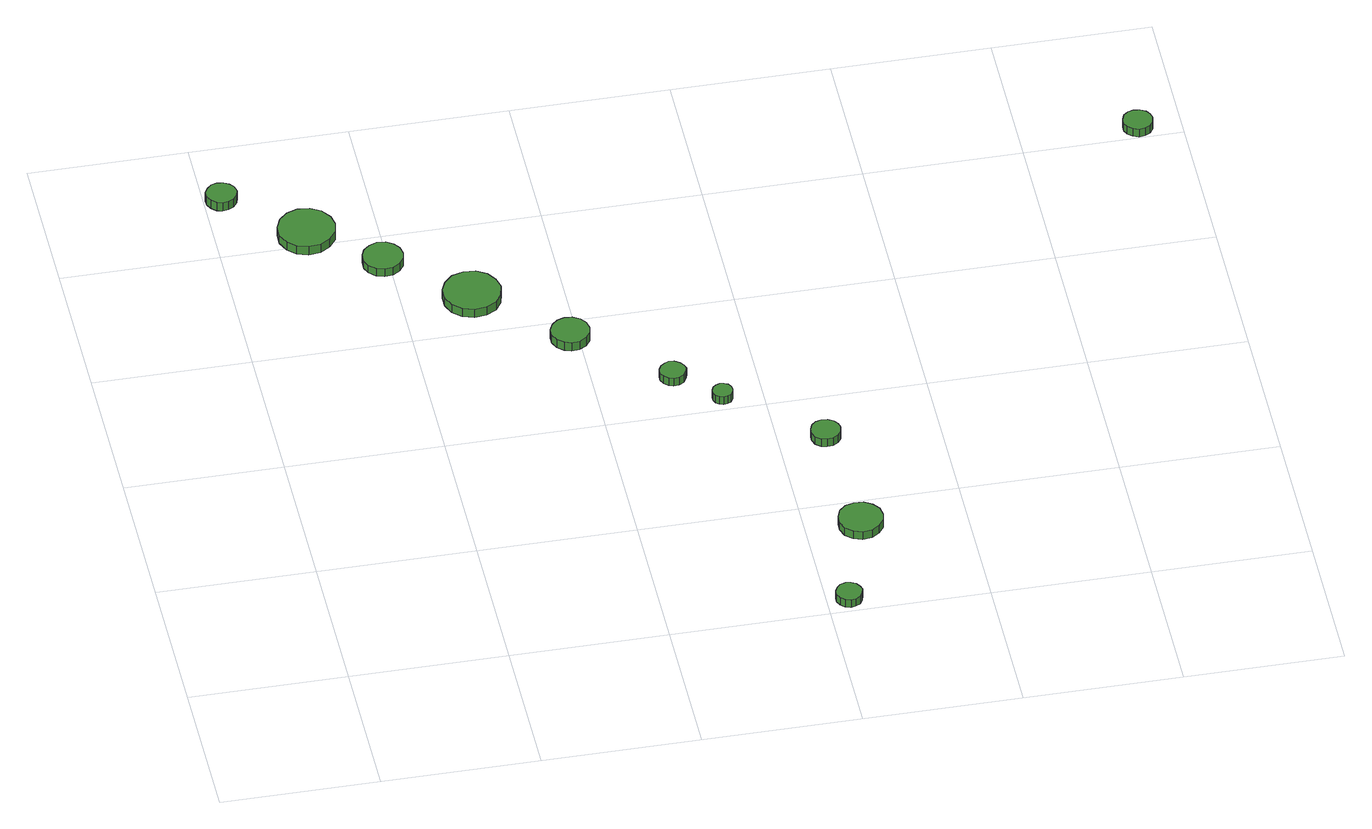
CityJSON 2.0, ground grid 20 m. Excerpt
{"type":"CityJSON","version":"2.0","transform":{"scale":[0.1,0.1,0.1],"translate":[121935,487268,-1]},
"CityObjects":{
"tree1":{"type":"SolitaryVegetationObject","attributes":{"function":"something"},"geometry":[{"type":"MultiSurface","lod":"1","boundaries":[[[0,1,2,3,4,5,6,7,8,9,10,11,12,13,14]],[[15,16,17,18,19,20,21,22,23,24,25,26,27,28,29]],[[0,29,28,1]],[[1,28,27,2]],[[2,27,26,3]],[[3,26,25,4]],[[4,25,24,5]],[[5,24,23,6]],[[6,23,22,7]],[[7,22,21,8]],[[8,21,20,9]],[[9,20,19,10]],[[10,19,18,11]],[[11,18,17,12]],[[12,17,16,13]],[[13,16,15,14]],[[14,15,29,0]]]}]},
"tree2":{"type":"SolitaryVegetationObject","attributes":{"function":"something"},"geometry":[{"type":"MultiSurface","lod":"1","boundaries":[[[30,31,32,33,34,35,36,37,38,39,40,41,42,43,44]],[[45,46,47,48,49,50,51,52,53,54,55,56,57,58,59]],[[30,59,58,31]],[[31,58,57,32]],[[32,57,56,33]],[[33,56,55,34]],[[34,55,54,35]],[[35,54,53,36]],[[36,53,52,37]],[[37,52,51,38]],[[38,51,50,39]],[[39,50,49,40]],[[40,49,48,41]],[[41,48,47,42]],[[42,47,46,43]],[[43,46,45,44]],[[44,45,59,30]]]}]},
"tree3":{"type":"SolitaryVegetationObject","attributes":{"function":"something"},"geometry":[{"type":"MultiSurface","lod":"1","boundaries":[[[60,61,62,63,64,65,66,67,68,69,70,71,72,73,74]],[[75,76,77,78,79,80,81,82,83,84,85,86,87,88,89]],[[60,89,88,61]],[[61,88,87,62]],[[62,87,86,63]],[[63,86,85,64]],[[64,85,84,65]],[[65,84,83,66]],[[66,83,82,67]],[[67,82,81,68]],[[68,81,80,69]],[[69,80,79,70]],[[70,79,78,71]],[[71,78,77,72]],[[72,77,76,73]],[[73,76,75,74]],[[74,75,89,60]]]}]},
"tree4":{"type":"SolitaryVegetationObject","attributes":{"function":"something"},"geometry":[{"type":"MultiSurface","lod":"1","boundaries":[[[90,91,92,93,94,95,96,97,98,99,100,101,102,103,104]],[[105,106,107,108,109,110,111,112,113,114,115,116,117,118,119]],[[90,119,118,91]],[[91,118,117,92]],[[92,117,116,93]],[[93,116,115,94]],[[94,115,114,95]],[[95,114,113,96]],[[96,113,112,97]],[[97,112,111,98]],[[98,111,110,99]],[[99,110,109,100]],[[100,109,108,101]],[[101,108,107,102]],[[102,107,106,103]],[[103,106,105,104]],[[104,105,119,90]]]}]},
"tree5":{"type":"SolitaryVegetationObject","attributes":{"function":"something"},"geometry":[{"type":"MultiSurface","lod":"1","boundaries":[[[120,121,122,123,124,125,126,127,128,129,130,131,132,133,134]],[[135,136,137,138,139,140,141,142,143,144,145,146,147,148,149]],[[120,149,148,121]],[[121,148,147,122]],[[122,147,146,123]],[[123,146,145,124]],[[124,145,144,125]],[[125,144,143,126]],[[126,143,142,127]],[[127,142,141,128]],[[128,141,140,129]],[[129,140,139,130]],[[130,139,138,131]],[[131,138,137,132]],[[132,137,136,133]],[[133,136,135,134]],[[134,135,149,120]]]}]},
"tree6":{"type":"SolitaryVegetationObject","attributes":{"function":"something"},"geometry":[{"type":"MultiSurface","lod":"1","boundaries":[[[150,151,152,153,154,155,156,157,158,159,160,161,162,163,164]],[[165,166,167,168,169,170,171,172,173,174,175,176,177,178,179]],[[150,179,178,151]],[[151,178,177,152]],[[152,177,176,153]],[[153,176,175,154]],[[154,175,174,155]],[[155,174,173,156]],[[156,173,172,157]],[[157,172,171,158]],[[158,171,170,159]],[[159,170,169,160]],[[160,169,168,161]],[[161,168,167,162]],[[162,167,166,163]],[[163,166,165,164]],[[164,165,179,150]]]}]},
"tree7":{"type":"SolitaryVegetationObject","attributes":{"function":"something"},"geometry":[{"type":"MultiSurface","lod":"1","boundaries":[[[180,181,182,183,184,185,186,187,188,189,190,191,192,193,194]],[[195,196,197,198,199,200,201,202,203,204,205,206,207,208,209]],[[180,209,208,181]],[[181,208,207,182]],[[182,207,206,183]],[[183,206,205,184]],[[184,205,204,185]],[[185,204,203,186]],[[186,203,202,187]],[[187,202,201,188]],[[188,201,200,189]],[[189,200,199,190]],[[190,199,198,191]],[[191,198,197,192]],[[192,197,196,193]],[[193,196,195,194]],[[194,195,209,180]]]}]},
"tree8":{"type":"SolitaryVegetationObject","attributes":{"function":"something"},"geometry":[{"type":"MultiSurface","lod":"1","boundaries":[[[210,211,212,213,214,215,216,217,218,219,220,221,222,223,224]],[[225,226,227,228,229,230,231,232,233,234,235,236,237,238,239]],[[210,239,238,211]],[[211,238,237,212]],[[212,237,236,213]],[[213,236,235,214]],[[214,235,234,215]],[[215,234,233,216]],[[216,233,232,217]],[[217,232,231,218]],[[218,231,230,219]],[[219,230,229,220]],[[220,229,228,221]],[[221,228,227,222]],[[222,227,226,223]],[[223,226,225,224]],[[224,225,239,210]]]}]},
"tree9":{"type":"SolitaryVegetationObject","attributes":{"function":"something"},"geometry":[{"type":"MultiSurface","lod":"1","boundaries":[[[240,241,242,243,244,245,246,247,248,249,250,251,252,253,254]],[[255,256,257,258,259,260,261,262,263,264,265,266,267,268,269]],[[240,269,268,241]],[[241,268,267,242]],[[242,267,266,243]],[[243,266,265,244]],[[244,265,264,245]],[[245,264,263,246]],[[246,263,262,247]],[[247,262,261,248]],[[248,261,260,249]],[[249,260,259,250]],[[250,259,258,251]],[[251,258,257,252]],[[252,257,256,253]],[[253,256,255,254]],[[254,255,269,240]]]}]},
"tree10":{"type":"SolitaryVegetationObject","attributes":{"function":"something"},"geometry":[{"type":"MultiSurface","lod":"1","boundaries":[[[270,271,272,273,274,275,276,277,278,279,280,281,282,283,284]],[[285,286,287,288,289,290,291,292,293,294,295,296,297,298,299]],[[270,299,298,271]],[[271,298,297,272]],[[272,297,296,273]],[[273,296,295,274]],[[274,295,294,275]],[[275,294,293,276]],[[276,293,292,277]],[[277,292,291,278]],[[278,291,290,279]],[[279,290,289,280]],[[280,289,288,281]],[[281,288,287,282]],[[282,287,286,283]],[[283,286,285,284]],[[284,285,299,270]]]}]},
"tree11":{"type":"SolitaryVegetationObject","attributes":{"function":"something"},"geometry":[{"type":"MultiSurface","lod":"1","boundaries":[[[300,301,302,303,304,305,306,307,308,309,310,311,312,313,314]],[[315,316,317,318,319,320,321,322,323,324,325,326,327,328,329]],[[300,329,328,301]],[[301,328,327,302]],[[302,327,326,303]],[[303,326,325,304]],[[304,325,324,305]],[[305,324,323,306]],[[306,323,322,307]],[[307,322,321,308]],[[308,321,320,309]],[[309,320,319,310]],[[310,319,318,311]],[[311,318,317,312]],[[312,317,316,313]],[[313,316,315,314]],[[314,315,329,300]]]}]}
},
"vertices":[
[41,899,27],[39,907,27],[34,913,27],[27,917,27],[19,918,27],[12,916,27],[6,910,27],[2,903,27],[2,895,27],[6,888,27],[12,882,27],[19,880,27],[27,881,27],[34,885,27],[39,891,27],[39,891,14],[34,885,14],[27,881,14],[19,880,14],[12,882,14],[6,888,14],[2,895,14],[2,903,14],[6,910,14],[12,916,14],[19,918,14],[27,917,14],[34,913,14],[39,907,14],[41,899,14],
[146,814,28],[143,828,28],[134,841,28],[121,848,28],[106,850,28],[92,845,28],[81,835,28],[75,821,28],[75,806,28],[81,792,28],[92,782,28],[106,778,28],[121,779,28],[134,787,28],[143,799,28],[143,799,15],[134,787,15],[121,779,15],[106,778,15],[92,782,15],[81,792,15],[75,806,15],[75,821,15],[81,835,15],[92,845,15],[106,850,15],[121,848,15],[134,841,15],[143,828,15],[146,814,15],
[217,746,26],[215,757,26],[209,765,26],[200,771,26],[189,772,26],[179,768,26],[171,761,26],[167,752,26],[167,741,26],[171,732,26],[179,724,26],[189,721,26],[200,722,26],[209,728,26],[215,736,26],[215,736,14],[209,728,14],[200,722,14],[189,721,14],[179,724,14],[171,732,14],[167,741,14],[167,752,14],[171,761,14],[179,768,14],[189,772,14],[200,771,14],[209,765,14],[215,757,14],[217,746,14],
[322,660,27],[318,675,27],[310,687,27],[297,695,27],[282,696,27],[267,692,27],[256,681,27],[250,668,27],[250,653,27],[256,639,27],[267,629,27],[282,624,27],[297,626,27],[310,633,27],[318,645,27],[318,645,14],[310,633,14],[297,626,14],[282,624,14],[267,629,14],[256,639,14],[250,653,14],[250,668,14],[256,681,14],[267,692,14],[282,696,14],[297,695,14],[310,687,14],[318,675,14],[322,660,14],
[413,565,26],[411,575,26],[405,583,26],[396,588,26],[386,589,26],[377,586,26],[369,579,26],[365,570,26],[365,560,26],[369,551,26],[377,544,26],[386,541,26],[396,542,26],[405,547,26],[411,555,26],[411,555,13],[405,547,13],[396,542,13],[386,541,13],[377,544,13],[369,551,13],[365,560,13],[365,570,13],[369,579,13],[377,586,13],[386,589,13],[396,588,13],[405,583,13],[411,575,13],[413,565,13],
[645,24,22],[643,30,22],[639,36,22],[633,39,22],[627,40,22],[620,38,22],[615,33,22],[612,27,22],[612,20,22],[615,14,22],[620,9,22],[627,7,22],[633,8,22],[639,11,22],[643,17,22],[643,17,10],[639,11,10],[633,8,10],[627,7,10],[620,9,10],[615,14,10],[612,20,10],[612,27,10],[615,33,10],[620,38,10],[627,40,10],[633,39,10],[639,36,10],[643,30,10],[645,24,10],
[514,467,26],[512,474,26],[508,479,26],[502,483,26],[495,484,26],[489,481,26],[484,477,26],[481,471,26],[481,464,26],[484,458,26],[489,453,26],[495,451,26],[502,452,26],[508,455,26],[512,461,26],[512,461,14],[508,455,14],[502,452,14],[495,451,14],[489,453,14],[484,458,14],[481,464,14],[481,471,14],[484,477,14],[489,481,14],[495,484,14],[502,483,14],[508,479,14],[512,474,14],[514,467,14],
[562,418,26],[561,423,26],[558,428,26],[553,430,26],[548,431,26],[543,429,26],[539,426,26],[537,421,26],[537,415,26],[539,410,26],[543,407,26],[548,405,26],[553,406,26],[558,408,26],[561,413,26],[561,413,14],[558,408,14],[553,406,14],[548,405,14],[543,407,14],[539,410,14],[537,415,14],[537,421,14],[539,426,14],[543,429,14],[548,431,14],[553,430,14],[558,428,14],[561,423,14],[562,418,14],
[696,152,26],[694,164,26],[687,173,26],[677,179,26],[665,180,26],[654,177,26],[645,169,26],[641,158,26],[641,147,26],[645,136,26],[654,128,26],[665,124,26],[677,126,26],[687,132,26],[694,141,26],[694,141,14],[687,132,14],[677,126,14],[665,124,14],[654,128,14],[645,136,14],[641,147,14],[641,158,14],[645,169,14],[654,177,14],[665,180,14],[677,179,14],[687,173,14],[694,164,14],[696,152,14],
[677,321,27],[675,328,27],[671,334,27],[664,338,27],[656,339,27],[649,337,27],[643,332,27],[640,324,27],[640,317,27],[643,309,27],[649,304,27],[656,302,27],[664,303,27],[671,307,27],[675,313,27],[675,313,15],[671,307,15],[664,303,15],[656,302,15],[649,304,15],[643,309,15],[640,317,15],[640,324,15],[643,332,15],[649,337,15],[656,339,15],[664,338,15],[671,334,15],[675,328,15],[677,321,15],
[1164,815,27],[1162,822,27],[1158,828,27],[1151,832,27],[1143,833,27],[1136,831,27],[1130,826,27],[1127,818,27],[1127,811,27],[1130,804,27],[1136,799,27],[1143,796,27],[1151,797,27],[1158,801,27],[1162,807,27],[1162,807,15],[1158,801,15],[1151,797,15],[1143,796,15],[1136,799,15],[1130,804,15],[1127,811,15],[1127,818,15],[1130,826,15],[1136,831,15],[1143,833,15],[1151,832,15],[1158,828,15],[1162,822,15],[1164,815,15]
]}
